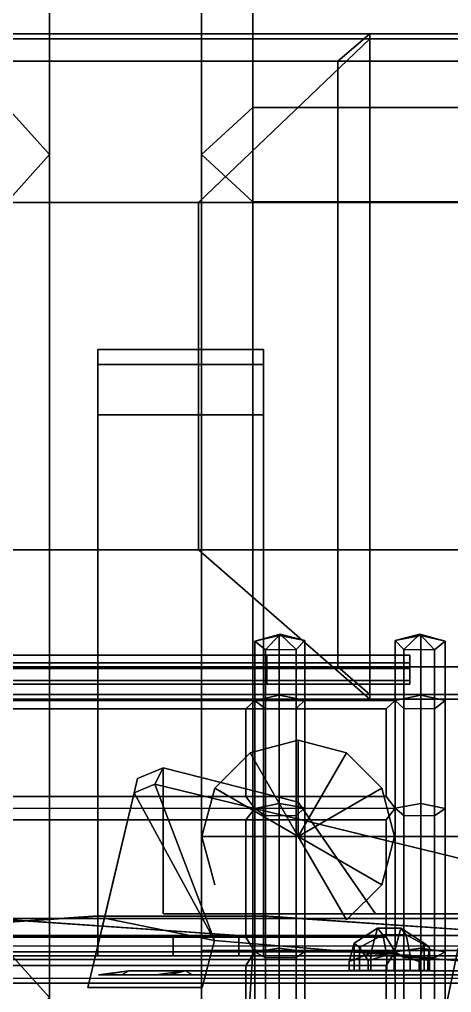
# Model space of a CAD drawing. Extents: x -252 to 252, y 0 to 101.
# Drawn here: x -92.33 to -82.72, y 37.58 to 59.2 of the extents above; entities that cross this region are included whole.
import ezdxf

# ---------------------------------------------------------------- set-up
doc = ezdxf.new("R2010")
doc.units = 0

msp = doc.modelspace()

# ---------------------------------------------------------------- linework, layer by layer
for points in [[(-91.667435, 93.664322, 218.68718), (-91.667191, -0.000022, 218.687424), (-185.538284, 0, 218.687424), (-185.538101, 93.664322, 218.68718)], [(-91.667435, 93.664322, 218.68718), (-91.667191, 75.979271, 200.323898), (-91.667191, 56.198593, 200.323898)], [(-91.667191, -0.000022, 218.687424), (-91.667435, 93.664322, 218.68718), (-91.667191, 56.198593, 200.323898), (-91.667191, 37.46571, 200.323898)], [(-88.283768, 56.198578, 200.323654), (-88.283646, 93.664322, 218.68718), (-88.283829, 0, 218.687424), (-88.283585, 38.513527, 200.323898)], [(5.587004, 93.664322, 218.68718), (5.587248, -0.000022, 218.687424), (-88.283829, 0, 218.687424), (-88.283646, 93.664322, 218.68718)], [(-88.283768, 74.931458, 200.323654), (-88.283646, 93.664322, 218.68718), (-88.283768, 56.198578, 200.323654)], [(-92.604202, 73.883644, 200.323898), (-92.604202, 57.246414, 200.323898), (-91.667191, 56.198593, 200.323898), (-91.667191, 75.979271, 200.323898)], [(-87.140762, 57.246414, 200.323654), (-87.140518, 73.883499, 200.323898), (-88.283768, 74.931458, 200.323654), (-88.283768, 56.198578, 200.323654)], [(-87.140762, 57.246254, 209.447189), (-87.140701, 73.883476, 209.446945), (-87.140518, 73.883484, 200.305344), (-87.140518, 57.246254, 200.305344)], [(-70.281143, 73.883476, 209.446945), (-87.140701, 73.883476, 209.446945), (-87.140762, 57.246254, 209.447189), (-70.281143, 57.246254, 209.447189)], [(-106.707718, 58.773182, -13.000648), (-106.707718, 58.880581, -14.060616), (-84.5439, 58.880581, -14.060616), (-84.5439, 58.773182, -13.000648)], [(-105.998093, 58.27108, -14.122406), (-85.253494, 58.27108, -14.122406), (-84.5439, 58.880581, -14.060616), (-106.707718, 58.880581, -14.060616)], [(-77.666245, 58.773182, 80.649223), (-77.666245, 58.880581, 81.70919), (-99.830032, 58.880581, 81.70919), (-99.830032, 58.773182, 80.649223)], [(-78.375839, 58.27108, 81.770981), (-99.120438, 58.27108, 81.770981), (-99.830032, 58.880581, 81.70919), (-77.666245, 58.880581, 81.70919)], [(-85.253494, 58.27108, -14.122406), (-85.253494, 44.811382, -15.486885), (-84.5439, 44.201881, -15.548676), (-84.5439, 58.880581, -14.060616)], [(-84.5439, 58.773182, -13.000648), (-84.5439, 58.880581, -14.060616), (-84.5439, 44.201881, -15.548676), (-84.5439, 44.094429, -14.488701)], [(-88.35173, 55.132881, -11.77829), (-102.899857, 55.132881, -11.77829), (-106.707718, 58.773182, -13.000648), (-84.5439, 58.773182, -13.000648)], [(-96.022202, 55.132881, 79.426865), (-81.474075, 55.132881, 79.426865), (-77.666245, 58.773182, 80.649223), (-99.830032, 58.773182, 80.649223)], [(-88.35173, 47.41534, -12.560654), (-88.35173, 55.132881, -11.77829), (-84.5439, 58.773182, -13.000648), (-84.5439, 44.094429, -14.488701)], [(-85.253494, 58.27108, -14.122406), (-105.998093, 58.27108, -14.122406), (-105.998093, 44.811382, -15.486885), (-85.253494, 44.811382, -15.486885)], [(-99.120438, 58.27108, 81.770981), (-78.375839, 58.27108, 81.770981), (-78.375839, 44.811382, 83.13546), (-99.120438, 44.811382, 83.13546)], [(-92.604202, 55.150764, 200.323898), (-91.667191, 56.198593, 200.323898), (-92.604202, 57.246414, 200.323898)], [(-87.140518, 55.150757, 200.323898), (-87.140762, 57.246414, 200.323654), (-88.283768, 56.198578, 200.323654)], [(-70.280899, 55.150764, 200.287033), (-70.280899, 57.246254, 200.305344), (-87.140762, 57.246414, 200.323654), (-87.140518, 55.150757, 200.323898)], [(-70.281143, 57.246254, 209.447189), (-87.140762, 57.246254, 209.447189), (-87.140518, 57.246254, 200.305344), (-70.280899, 57.246254, 200.305344)], [(-92.604202, 55.150764, 200.323898), (-92.604202, 38.513527, 200.323898), (-91.667191, 37.46571, 200.323898), (-91.667191, 56.198593, 200.323898)], [(-87.140518, 38.513527, 200.323898), (-87.140518, 55.150757, 200.323898), (-88.283768, 56.198578, 200.323654), (-88.283585, 38.513527, 200.323898)], [(-87.140518, 38.513527, 209.428391), (-87.140762, 55.150749, 209.428635), (-87.140518, 55.150764, 200.286789), (-87.140518, 38.513527, 200.286789)], [(-87.140762, 55.150749, 209.428635), (-70.280838, 55.150749, 209.428635), (-70.280899, 55.150764, 200.287033), (-87.140518, 55.150764, 200.286789)], [(-70.280838, 55.150749, 209.428635), (-87.140762, 55.150749, 209.428635), (-87.140518, 38.513527, 209.428391), (-70.280899, 38.513527, 209.428635)], [(-102.899857, 47.41534, -12.560654), (-102.899857, 55.132881, -11.77829), (-88.35173, 55.132881, -11.77829), (-88.35173, 47.41534, -12.560654)], [(-81.474075, 47.41534, 80.209229), (-81.474075, 55.132881, 79.426865), (-96.022202, 55.132881, 79.426865), (-96.022202, 47.41534, 80.209229)], [(-86.904037, 51.867481, 79.905518), (-90.592209, 51.867481, 79.905518), (-90.592209, 51.867481, 78.832619), (-86.904037, 51.867481, 78.832619)], [(-86.904037, 51.530479, 77.692696), (-86.904037, 51.867481, 78.832619), (-90.592209, 51.867481, 78.832619), (-90.592209, 51.530479, 77.692696)], [(-90.592209, 50.411282, 78.832619), (-90.592209, 51.530479, 77.692696), (-90.592209, 51.867481, 78.832619)], [(-90.592209, 51.867481, 79.905518), (-90.592209, 50.411282, 79.905518), (-90.592209, 50.411282, 78.832619), (-90.592209, 51.867481, 78.832619)], [(-86.904037, 51.867481, 78.832619), (-86.904037, 50.411282, 78.832619), (-86.904037, 50.411282, 79.905518), (-86.904037, 51.867481, 79.905518)], [(-86.904037, 51.867481, 78.832619), (-86.904037, 51.530479, 77.692696), (-86.904037, 50.411282, 78.832619)], [(-86.904037, 50.411282, 77.376419), (-86.904037, 51.530479, 77.692696), (-90.592209, 51.530479, 77.692696), (-90.592209, 50.411282, 77.376419)], [(-90.592209, 50.411282, 78.832619), (-90.592209, 50.411282, 77.376419), (-90.592209, 51.530479, 77.692696)], [(-86.904037, 51.530479, 77.692696), (-86.904037, 50.411282, 77.376419), (-86.904037, 50.411282, 78.832619)], [(-90.592209, 39.283405, 77.376419), (-86.904037, 39.266434, 77.376419), (-86.904037, 50.411282, 77.376419), (-90.592209, 50.411282, 77.376419)], [(-90.592209, 39.274918, 78.832619), (-90.592209, 39.283405, 77.376419), (-90.592209, 50.411282, 77.376419), (-90.592209, 50.411282, 78.832619)], [(-86.904037, 50.411282, 78.832619), (-86.904037, 39.274918, 78.832619), (-90.592209, 39.274918, 78.832619), (-90.592209, 50.411282, 78.832619)], [(-86.904037, 50.411282, 78.832619), (-86.904037, 50.411282, 77.376419), (-86.904037, 39.283405, 77.376419), (-86.904037, 39.274918, 78.832619)], [(-102.899857, 47.41534, -12.560654), (-88.35173, 47.41534, -12.560654), (-84.5439, 44.094429, -14.488701), (-106.707718, 44.094429, -14.488701)], [(-81.474075, 47.41534, 80.209229), (-96.022202, 47.41534, 80.209229), (-99.830032, 44.094429, 82.137276), (-77.666245, 44.094429, 82.137276)], [(-86.555161, 45.511562, 145.998474), (-86.535416, 45.542336, 146.64566), (-87.096817, 45.386047, 146.401001)], [(-87.096817, 45.386047, 146.401001), (-86.535416, 45.542336, 146.64566), (-86.8629, 45.193974, 147.01712)], [(-86.555161, 44.186665, 145.58551), (-86.555161, 45.511562, 145.998474), (-87.096817, 45.386047, 146.401001), (-87.096817, 44.064819, 145.989166)], [(-86.8629, 45.193974, 147.01712), (-86.535416, 45.542336, 146.64566), (-86.177109, 45.200798, 146.995239)], [(-85.986832, 45.39706, 146.365753), (-86.535416, 45.542336, 146.64566), (-86.555161, 45.511562, 145.998474)], [(-85.986832, 44.075504, 145.953827), (-85.986832, 45.39706, 146.365753), (-86.555161, 45.511562, 145.998474), (-86.555161, 44.186665, 145.58551)], [(-86.177109, 45.200798, 146.995239), (-86.535416, 45.542336, 146.64566), (-85.986832, 45.39706, 146.365753)], [(-83.787399, 45.200798, -65.28389), (-83.429337, 45.542336, -64.934311), (-83.977859, 45.39706, -64.654404)], [(-83.977859, 45.39706, -64.654404), (-83.429337, 45.542336, -64.934311), (-83.409348, 45.511562, -64.287125)], [(-83.977493, 44.066959, -64.270737), (-83.977859, 45.39706, -64.654404), (-83.409348, 45.511562, -64.287125), (-83.409348, 44.186665, -63.874161)], [(-83.101608, 45.193974, -65.305771), (-83.429337, 45.542336, -64.934311), (-83.787399, 45.200798, -65.28389)], [(-83.409348, 45.511562, -64.287125), (-83.429337, 45.542336, -64.934311), (-82.867661, 45.386047, -64.689667)], [(-82.867661, 45.386047, -64.689667), (-83.429337, 45.542336, -64.934311), (-83.101608, 45.193974, -65.305771)], [(-83.409348, 44.186665, -63.874161), (-83.409348, 45.511562, -64.287125), (-82.867661, 45.386047, -64.689667), (-82.867661, 44.064819, -64.277817)], [(-87.096817, 44.064819, 145.989166), (-87.096817, 45.386047, 146.401001), (-86.8629, 45.193974, 147.01712), (-86.8629, 43.878365, 146.606964)], [(-86.8629, 43.878365, 146.606964), (-86.8629, 45.193974, 147.01712), (-86.177109, 45.200798, 146.995239), (-86.177109, 43.884964, 146.585175)], [(-86.177109, 43.884964, 146.585175), (-86.177109, 45.200798, 146.995239), (-85.986832, 45.39706, 146.365753), (-85.986832, 44.075504, 145.953827)], [(-83.787399, 43.884964, -64.873825), (-83.787399, 45.200798, -65.28389), (-83.977859, 45.39706, -64.654404), (-83.977493, 44.066959, -64.270737)], [(-83.101608, 43.878365, -64.895615), (-83.101608, 45.193974, -65.305771), (-83.787399, 45.200798, -65.28389), (-83.787399, 43.884964, -64.873825)], [(-82.867661, 44.064819, -64.277817), (-82.867661, 45.386047, -64.689667), (-83.101608, 45.193974, -65.305771), (-83.101608, 43.878365, -64.895615)], [(-86.829666, 44.903149, 146.046722), (-86.829666, 45.071434, 146.407715), (-105.134537, 45.071434, 146.407715), (-105.134537, 44.903149, 146.046722)], [(-86.829666, 45.071434, 146.407715), (-86.829666, 44.78022, 146.679138), (-105.134537, 44.78022, 146.679138), (-105.134537, 45.071434, 146.407715)], [(-101.956161, 44.903149, -64.335373), (-101.956161, 45.071434, -64.696365), (-83.651291, 45.071434, -64.696365), (-83.651291, 44.903149, -64.335373)], [(-101.956161, 45.071434, -64.696365), (-101.956161, 44.78022, -64.967789), (-83.651291, 44.78022, -64.967789), (-83.651291, 45.071434, -64.696365)], [(-85.253494, 44.811382, -15.486885), (-105.998093, 44.811382, -15.486885), (-106.707718, 44.201881, -15.548676), (-84.5439, 44.201881, -15.548676)], [(-86.829666, 44.507927, 146.095337), (-86.829666, 44.903149, 146.046722), (-105.134537, 44.903149, 146.046722), (-105.134537, 44.507927, 146.095337)], [(-86.829666, 44.78022, 146.679138), (-86.829666, 44.43195, 146.486176), (-105.134537, 44.43195, 146.486176), (-105.134537, 44.78022, 146.679138)], [(-101.956161, 44.507927, -64.383987), (-101.956161, 44.903149, -64.335373), (-83.651291, 44.903149, -64.335373), (-83.651291, 44.507927, -64.383987)], [(-101.956161, 44.78022, -64.967789), (-101.956161, 44.43195, -64.774826), (-83.651291, 44.43195, -64.774826), (-83.651291, 44.78022, -64.967789)], [(-99.120438, 44.811382, 83.13546), (-78.375839, 44.811382, 83.13546), (-77.666245, 44.201881, 83.19725), (-99.830032, 44.201881, 83.19725)], [(-86.829666, 44.43195, 146.486176), (-86.829666, 44.507927, 146.095337), (-105.134537, 44.507927, 146.095337), (-105.134537, 44.43195, 146.486176)], [(-101.956161, 44.43195, -64.774826), (-101.956161, 44.507927, -64.383987), (-83.651291, 44.507927, -64.383987), (-83.651291, 44.43195, -64.774826)], [(-84.5439, 44.201881, -15.548676), (-106.707718, 44.201881, -15.548676), (-106.707718, 44.094429, -14.488701), (-84.5439, 44.094429, -14.488701)], [(-99.830032, 44.201881, 83.19725), (-77.666245, 44.201881, 83.19725), (-77.666245, 44.094429, 82.137276), (-99.830032, 44.094429, 82.137276)], [(-86.555161, 41.777771, 144.858826), (-86.555161, 44.186665, 145.58551), (-87.096817, 44.064819, 145.989166), (-87.096817, 41.668892, 145.266235)], [(-85.986832, 41.678429, 145.230377), (-85.986832, 44.075504, 145.953827), (-86.555161, 44.186665, 145.58551), (-86.555161, 41.777771, 144.858826)], [(-83.977493, 41.670464, -63.54892), (-83.977493, 44.066959, -64.270737), (-83.409348, 44.186665, -63.874161), (-83.409348, 41.777771, -63.147476)], [(-83.409348, 41.777771, -63.147476), (-83.409348, 44.186665, -63.874161), (-82.867661, 44.064819, -64.277817), (-82.867661, 41.668892, -63.554901)], [(-104.808304, 41.670464, 145.260254), (-104.808304, 44.066959, 145.982086), (-87.096817, 44.064819, 145.989166), (-87.096817, 41.668892, 145.266235)], [(-104.608444, 43.883629, 145.792084), (-87.29689, 43.883629, 145.792084), (-87.096817, 44.064819, 145.989166), (-104.808304, 44.066959, 145.982086)], [(-83.977493, 41.670464, -63.54892), (-83.977493, 44.066959, -64.270737), (-101.68898, 44.064819, -64.277817), (-101.68898, 41.668892, -63.554901)], [(-84.177383, 43.883629, -64.080734), (-101.488937, 43.883629, -64.080734), (-101.68898, 44.064819, -64.277817), (-83.977493, 44.066959, -64.270737)], [(-87.29689, 43.883629, 145.792084), (-87.29689, 41.928879, 145.202209), (-87.096817, 41.668892, 145.266235), (-87.096817, 44.064819, 145.989166)], [(-87.096817, 41.668892, 145.266235), (-87.096817, 44.064819, 145.989166), (-86.8629, 43.878365, 146.606964), (-86.8629, 41.502277, 145.889771)], [(-86.177109, 41.508186, 145.867645), (-86.177109, 43.884964, 146.585175), (-85.986832, 44.075504, 145.953827), (-85.986832, 41.678429, 145.230377)], [(-84.177383, 41.928879, -63.49086), (-84.177383, 43.883629, -64.080734), (-83.977493, 44.066959, -64.270737), (-83.977493, 41.670464, -63.54892)], [(-83.787399, 41.508186, -64.156311), (-83.787399, 43.884964, -64.873825), (-83.977493, 44.066959, -64.270737), (-83.977493, 41.670464, -63.54892)], [(-82.867661, 41.668892, -63.554901), (-82.867661, 44.064819, -64.277817), (-83.101608, 43.878365, -64.895615), (-83.101608, 41.502277, -64.178421)], [(-87.29689, 43.883629, 145.792084), (-104.608444, 43.883629, 145.792084), (-104.608444, 41.928879, 145.202209), (-87.29689, 41.928879, 145.202209)], [(-101.488937, 43.883629, -64.080734), (-84.177383, 43.883629, -64.080734), (-84.177383, 41.928879, -63.49086), (-101.488937, 41.928879, -63.49086)], [(-86.8629, 41.502277, 145.889771), (-86.8629, 43.878365, 146.606964), (-86.177109, 43.884964, 146.585175), (-86.177109, 41.508186, 145.867645)], [(-83.101608, 41.502277, -64.178421), (-83.101608, 43.878365, -64.895615), (-83.787399, 43.884964, -64.873825), (-83.787399, 41.508186, -64.156311)], [(-87.203384, 42.900009, -214.482864), (-86.131882, 43.187115, -214.482864), (-86.131882, 43.187115, -213.138931), (-87.203384, 42.900009, -213.138931)], [(-86.131882, 41.044117, -214.482864), (-86.131882, 43.187115, -214.482864), (-87.203384, 42.900009, -214.482864)], [(-87.203384, 42.900009, -213.138931), (-86.131882, 43.187115, -213.138931), (-86.131882, 41.044117, -213.138931)], [(-86.131882, 43.187115, -214.482864), (-85.060379, 42.900009, -214.482864), (-85.060379, 42.900009, -213.138931), (-86.131882, 43.187115, -213.138931)], [(-86.131882, 41.044117, -214.482864), (-85.060379, 42.900009, -214.482864), (-86.131882, 43.187115, -214.482864)], [(-86.131882, 43.187115, -213.138931), (-85.060379, 42.900009, -213.138931), (-86.131882, 41.044117, -213.138931)], [(-87.987778, 42.115616, -214.482864), (-87.203384, 42.900009, -214.482864), (-87.203384, 42.900009, -213.138931), (-87.987778, 42.115616, -213.138931)], [(-86.131882, 41.044117, -214.482864), (-87.203384, 42.900009, -214.482864), (-87.987778, 42.115616, -214.482864)], [(-87.987778, 42.115616, -213.138931), (-87.203384, 42.900009, -213.138931), (-86.131882, 41.044117, -213.138931)], [(-86.131882, 41.044117, -214.482864), (-84.275986, 42.115616, -214.482864), (-85.060379, 42.900009, -214.482864)], [(-85.060379, 42.900009, -213.138931), (-84.275986, 42.115616, -213.138931), (-86.131882, 41.044117, -213.138931)], [(-85.060379, 42.900009, -214.482864), (-84.275986, 42.115616, -214.482864), (-84.275986, 42.115616, -213.138931), (-85.060379, 42.900009, -213.138931)], [(-89.783524, 42.015305, -212.27092), (-89.710556, 42.330402, -212.27092), (-89.14061, 42.569729, -212.27092), (-89.323746, 42.205322, -212.27092)], [(-89.323746, 42.205322, -215.350876), (-89.14061, 42.569729, -215.350876), (-89.710556, 42.330402, -215.350876), (-89.783524, 42.015305, -215.350876)], [(-89.710556, 42.330402, -215.350876), (-89.14061, 42.569729, -214.482864), (-89.14061, 42.569729, -213.138931), (-89.710556, 42.330402, -212.27092)], [(-89.14061, 42.569729, -214.482864), (-89.710556, 42.330402, -215.350876), (-89.14061, 42.569729, -215.350876)], [(-89.14061, 42.569729, -212.27092), (-89.710556, 42.330402, -212.27092), (-89.14061, 42.569729, -213.138931)], [(-85.820297, 41.352989, -215.350876), (-86.131882, 41.803173, -215.350876), (-89.14061, 42.569729, -215.350876), (-89.323746, 42.205322, -215.350876)], [(-89.323746, 42.205322, -212.27092), (-89.14061, 42.569729, -212.27092), (-86.131882, 41.803173, -212.27092), (-85.820297, 41.352989, -212.27092)], [(-86.131882, 41.803173, -213.138931), (-89.14061, 42.569729, -213.138931), (-89.14061, 39.32473, -213.138931), (-84.414139, 39.32473, -213.138931)], [(-89.14061, 39.32473, -214.482864), (-89.14061, 39.32473, -213.138931), (-89.14061, 42.569729, -213.138931), (-89.14061, 42.569729, -214.482864)], [(-86.131882, 41.803173, -214.482864), (-89.14061, 42.569729, -214.482864), (-89.14061, 42.569729, -215.350876), (-86.131882, 41.803173, -215.350876)], [(-89.14061, 39.32473, -214.482864), (-89.14061, 42.569729, -214.482864), (-86.131882, 41.803173, -214.482864), (-84.414139, 39.32473, -214.482864)], [(-86.131882, 41.803173, -212.27092), (-89.14061, 42.569729, -212.27092), (-89.14061, 42.569729, -213.138931), (-86.131882, 41.803173, -213.138931)], [(-89.783524, 42.015305, -212.27092), (-89.783524, 42.015305, -215.350876), (-89.710556, 42.330402, -215.350876), (-89.710556, 42.330402, -212.27092)], [(-89.783524, 42.015305, -215.810898), (-89.323746, 42.205322, -215.810898), (-89.323746, 42.205322, -215.350876), (-89.783524, 42.015305, -215.350876)], [(-87.997574, 38.734051, -215.810898), (-89.323746, 42.205322, -215.810898), (-89.783524, 42.015305, -215.810898)], [(-89.783524, 42.015305, -212.27092), (-89.323746, 42.205322, -212.27092), (-89.323746, 42.205322, -211.810898), (-89.783524, 42.015305, -211.810898)], [(-89.783524, 42.015305, -211.810898), (-89.323746, 42.205322, -211.810898), (-87.997574, 38.734051, -211.810898)], [(-89.323746, 42.205322, -215.810898), (-85.820297, 41.352989, -215.350876), (-89.323746, 42.205322, -215.350876)], [(-81.298599, 38.175259, -215.810898), (-79.030319, 39.701637, -215.810898), (-89.323746, 42.205322, -215.810898), (-87.997574, 38.734051, -215.810898)], [(-85.820297, 41.352989, -215.350876), (-89.323746, 42.205322, -215.810898), (-79.030319, 39.701637, -215.810898), (-79.915024, 39.91769, -215.350876)], [(-89.323746, 42.205322, -212.27092), (-85.820297, 41.352989, -212.27092), (-89.323746, 42.205322, -211.810898)], [(-87.997574, 38.734051, -211.810898), (-89.323746, 42.205322, -211.810898), (-79.030319, 39.701637, -211.810898), (-81.298599, 38.175259, -211.810898)], [(-79.915024, 39.91769, -212.27092), (-79.030319, 39.701637, -211.810898), (-89.323746, 42.205322, -211.810898), (-85.820297, 41.352989, -212.27092)], [(-87.997574, 38.734051, -215.810898), (-89.783524, 42.015305, -215.810898), (-90.813034, 37.685635, -215.810898), (-88.27327, 37.685635, -215.810898)], [(-90.444656, 39.230999, -215.350876), (-90.813034, 37.685635, -215.810898), (-89.783524, 42.015305, -215.810898), (-89.783524, 42.015305, -215.350876)], [(-88.27327, 37.685635, -211.810898), (-90.813034, 37.685635, -211.810898), (-89.783524, 42.015305, -211.810898), (-87.997574, 38.734051, -211.810898)], [(-89.783524, 42.015305, -212.27092), (-89.783524, 42.015305, -211.810898), (-90.813034, 37.685635, -211.810898), (-90.444656, 39.230999, -212.27092)], [(-89.783524, 42.015305, -215.350876), (-89.783524, 42.015305, -212.27092), (-90.444656, 39.230999, -212.27092), (-90.444656, 39.230999, -215.350876)], [(-88.274857, 41.044117, -214.482864), (-87.987778, 42.115616, -214.482864), (-87.987778, 42.115616, -213.138931), (-88.274857, 41.044117, -213.138931)], [(-86.131882, 41.044117, -214.482864), (-87.987778, 42.115616, -214.482864), (-88.274857, 41.044117, -214.482864)], [(-88.274857, 41.044117, -213.138931), (-87.987778, 42.115616, -213.138931), (-86.131882, 41.044117, -213.138931)], [(-86.131882, 41.044117, -214.482864), (-83.988876, 41.044117, -214.482864), (-84.275986, 42.115616, -214.482864)], [(-84.275986, 42.115616, -213.138931), (-83.988876, 41.044117, -213.138931), (-86.131882, 41.044117, -213.138931)], [(-84.275986, 42.115616, -214.482864), (-83.988876, 41.044117, -214.482864), (-83.988876, 41.044117, -213.138931), (-84.275986, 42.115616, -213.138931)], [(-87.29689, 41.928879, 145.202209), (-104.608444, 41.928879, 145.202209), (-104.808304, 41.670464, 145.260254), (-87.096817, 41.668892, 145.266235)], [(-101.488937, 41.928879, -63.49086), (-84.177383, 41.928879, -63.49086), (-83.977493, 41.670464, -63.54892), (-101.68898, 41.668892, -63.554901)], [(-86.555161, 38.563435, 144.000702), (-86.555161, 41.777771, 144.858826), (-87.096817, 41.668892, 145.266235), (-87.096817, 38.477661, 144.413666)], [(-85.986832, 38.485165, 144.377472), (-85.986832, 41.678429, 145.230377), (-86.555161, 41.777771, 144.858826), (-86.555161, 38.563435, 144.000702)], [(-84.414139, 39.32473, -214.482864), (-86.131882, 41.803173, -214.482864), (-85.820297, 41.352989, -215.350876), (-84.414139, 39.32473, -215.350876)], [(-85.820297, 41.352989, -215.350876), (-86.131882, 41.803173, -214.482864), (-86.131882, 41.803173, -215.350876)], [(-84.414139, 39.32473, -212.27092), (-85.820297, 41.352989, -212.27092), (-86.131882, 41.803173, -213.138931), (-84.414139, 39.32473, -213.138931)], [(-86.131882, 41.803173, -212.27092), (-86.131882, 41.803173, -213.138931), (-85.820297, 41.352989, -212.27092)], [(-83.977493, 38.478916, -62.696259), (-83.977493, 41.670464, -63.54892), (-83.409348, 41.777771, -63.147476), (-83.409348, 38.563435, -62.289352)], [(-83.409348, 38.563435, -62.289352), (-83.409348, 41.777771, -63.147476), (-82.867661, 41.668892, -63.554901), (-82.867661, 38.477661, -62.702316)], [(-104.808304, 38.478916, 144.407593), (-104.808304, 41.670464, 145.260254), (-87.096817, 41.668892, 145.266235), (-87.096817, 38.477661, 144.413666)], [(-104.608444, 41.410278, 145.056), (-87.29689, 41.410278, 145.056), (-87.096817, 41.668892, 145.266235), (-104.808304, 41.670464, 145.260254)], [(-83.977493, 38.478916, -62.696259), (-83.977493, 41.670464, -63.54892), (-101.68898, 41.668892, -63.554901), (-101.68898, 38.477661, -62.702316)], [(-84.177383, 41.410278, -63.344666), (-101.488937, 41.410278, -63.344666), (-101.68898, 41.668892, -63.554901), (-83.977493, 41.670464, -63.54892)], [(-87.29689, 41.410278, 145.056), (-87.29689, 38.806667, 144.360443), (-87.096817, 38.477661, 144.413666), (-87.096817, 41.668892, 145.266235)], [(-87.096817, 38.477661, 144.413666), (-87.096817, 41.668892, 145.266235), (-86.8629, 41.502277, 145.889771), (-86.8629, 38.346397, 145.045441)], [(-86.177109, 38.351051, 145.023071), (-86.177109, 41.508186, 145.867645), (-85.986832, 41.678429, 145.230377), (-85.986832, 38.485165, 144.377472)], [(-84.177383, 38.806667, -62.649094), (-84.177383, 41.410278, -63.344666), (-83.977493, 41.670464, -63.54892), (-83.977493, 38.478916, -62.696259)], [(-83.787399, 38.351051, -63.311722), (-83.787399, 41.508186, -64.156311), (-83.977493, 41.670464, -63.54892), (-83.977493, 38.478916, -62.696259)], [(-82.867661, 38.477661, -62.702316), (-82.867661, 41.668892, -63.554901), (-83.101608, 41.502277, -64.178421), (-83.101608, 38.346397, -63.334106)], [(-87.29689, 41.410278, 145.056), (-104.608444, 41.410278, 145.056), (-104.608444, 38.806667, 144.360443), (-87.29689, 38.806667, 144.360443)], [(-101.488937, 41.410278, -63.344666), (-84.177383, 41.410278, -63.344666), (-84.177383, 38.806667, -62.649094), (-101.488937, 38.806667, -62.649094)], [(-86.8629, 38.346397, 145.045441), (-86.8629, 41.502277, 145.889771), (-86.177109, 41.508186, 145.867645), (-86.177109, 38.351051, 145.023071)], [(-84.414139, 39.32473, -215.350876), (-85.820297, 41.352989, -215.350876), (-79.915024, 39.91769, -215.350876), (-80.679794, 39.32473, -215.350876)], [(-80.679794, 39.32473, -212.27092), (-79.915024, 39.91769, -212.27092), (-85.820297, 41.352989, -212.27092), (-84.414139, 39.32473, -212.27092)], [(-83.101608, 38.346397, -63.334106), (-83.101608, 41.502277, -64.178421), (-83.787399, 41.508186, -64.156311), (-83.787399, 38.351051, -63.311722)], [(-87.987778, 39.972622, -214.482864), (-88.274857, 41.044117, -214.482864), (-88.274857, 41.044117, -213.138931), (-87.987778, 39.972622, -213.138931)], [(-86.131882, 41.044117, -214.482864), (-84.275986, 39.972622, -214.482864), (-83.988876, 41.044117, -214.482864)], [(-86.131882, 41.044117, -214.482864), (-85.060379, 39.188229, -214.482864), (-84.275986, 39.972622, -214.482864)], [(-83.988876, 41.044117, -213.138931), (-84.275986, 39.972622, -213.138931), (-86.131882, 41.044117, -213.138931)], [(-84.275986, 39.972622, -213.138931), (-85.060379, 39.188229, -213.138931), (-86.131882, 41.044117, -213.138931)], [(-83.988876, 41.044117, -214.482864), (-84.275986, 39.972622, -214.482864), (-84.275986, 39.972622, -213.138931), (-83.988876, 41.044117, -213.138931)], [(-83.988876, 41.044117, -214.482864), (-79.52092, 41.044117, -214.482864), (-79.52092, 41.044117, -213.138931), (-83.988876, 41.044117, -213.138931)], [(-84.275986, 39.972622, -214.482864), (-85.060379, 39.188229, -214.482864), (-85.060379, 39.188229, -213.138931), (-84.275986, 39.972622, -213.138931)], [(-80.087173, 38.609322, -24.129257), (-99.327896, 38.609322, -24.129257), (-99.334, 39.220249, -24.129257), (-80.087173, 39.220249, -24.129257)], [(-80.087173, 39.220249, -24.129257), (-99.334, 39.220249, -24.129257), (-99.334, 38.311169, -29.257111), (-80.087173, 38.311169, -29.257111)], [(-90.592209, 39.283405, 77.376419), (-96.918137, 38.84288, 82.613495), (-96.918137, 38.389881, 82.613495), (-90.592209, 38.389881, 77.376419)], [(-96.918137, 38.84288, 82.613495), (-90.592209, 39.283405, 77.376419), (-90.592209, 39.274918, 78.832619)], [(-95.45546, 38.84288, 84.088257), (-96.918137, 38.84288, 82.613495), (-90.592209, 39.274918, 78.832619), (-90.592209, 38.84288, 81.75267)], [(-93.781723, 39.283405, -9.727844), (-87.455795, 38.84288, -14.96492), (-87.455795, 38.389881, -14.96492), (-93.781723, 38.389881, -9.727844)], [(-87.455795, 38.84288, -14.96492), (-93.781723, 39.283405, -9.727844), (-93.781723, 39.274918, -11.184044)], [(-88.918503, 38.84288, -16.439682), (-87.455795, 38.84288, -14.96492), (-93.781723, 39.274918, -11.184044), (-93.781723, 38.84288, -14.104095)], [(-90.813034, 37.685635, -215.810898), (-90.444656, 39.230999, -215.350876), (-90.813034, 37.685635, -215.350876)], [(-87.997574, 38.734051, -212.27092), (-90.444656, 39.230999, -212.27092), (-90.813034, 37.685635, -212.27092), (-88.27327, 37.685635, -212.27092)], [(-88.27327, 37.685635, -215.350876), (-90.813034, 37.685635, -215.350876), (-90.444656, 39.230999, -215.350876), (-87.997574, 38.734051, -215.350876)], [(-90.813034, 37.685635, -212.27092), (-90.444656, 39.230999, -212.27092), (-90.813034, 37.685635, -211.810898)], [(-86.904037, 39.266434, 77.376419), (-90.592209, 39.283405, 77.376419), (-90.592209, 38.389881, 77.376419), (-86.904037, 38.389881, 77.376419)], [(-86.904037, 38.84288, 81.75267), (-90.592209, 38.84288, 81.75267), (-90.592209, 39.274918, 78.832619), (-86.904037, 39.274918, 78.832619)], [(-89.14061, 39.32473, -213.138931), (-89.14061, 39.32473, -214.482864), (-84.414139, 39.32473, -214.482864), (-84.414139, 39.32473, -213.138931)], [(-86.904037, 38.389881, 77.376419), (-80.57814, 38.389881, 82.613495), (-80.57814, 38.84288, 82.613495), (-86.904037, 39.283405, 77.376419)], [(-86.904037, 39.274918, 78.832619), (-86.904037, 39.283405, 77.376419), (-80.57814, 38.84288, 82.613495)], [(-86.904037, 38.84288, 81.75267), (-86.904037, 39.274918, 78.832619), (-80.57814, 38.84288, 82.613495), (-82.040848, 38.84288, 84.088257)], [(-84.414139, 39.32473, -214.482864), (-80.679794, 39.32473, -215.350876), (-80.679794, 39.32473, -212.27092), (-84.414139, 39.32473, -213.138931)], [(-80.679794, 39.32473, -212.27092), (-84.414139, 39.32473, -212.27092), (-84.414139, 39.32473, -213.138931)], [(-84.414139, 39.32473, -214.482864), (-84.414139, 39.32473, -215.350876), (-80.679794, 39.32473, -215.350876)], [(-84.520065, 38.453953, 92.543106), (-84.368759, 39.004841, 93.826378), (-84.88765, 38.676247, 93.887558), (-84.997879, 38.264187, 92.952858)], [(-84.368759, 39.004841, 93.826378), (-84.25444, 38.855774, 94.796127), (-84.773331, 38.573551, 94.857307), (-84.88765, 38.676247, 93.887558)], [(-84.001144, 38.453953, 92.481918), (-83.849869, 39.004841, 93.765198), (-84.368759, 39.004841, 93.826378), (-84.520065, 38.453953, 92.543106)], [(-84.25444, 38.855774, 94.796127), (-84.368759, 39.004841, 93.826378), (-83.849869, 39.004841, 93.765198), (-83.735519, 38.855774, 94.734962)], [(-84.001144, 38.453953, 92.481918), (-83.441177, 38.264187, 92.769318), (-83.330948, 38.676247, 93.704018), (-83.849869, 39.004841, 93.765198)], [(-83.216629, 38.573551, 94.673782), (-83.735519, 38.855774, 94.734962), (-83.849869, 39.004841, 93.765198), (-83.330948, 38.676247, 93.704018)], [(-87.29689, 38.806667, 144.360443), (-104.608444, 38.806667, 144.360443), (-104.808304, 38.478916, 144.407593), (-87.096817, 38.477661, 144.413666)], [(-101.488937, 38.806667, -62.649094), (-84.177383, 38.806667, -62.649094), (-83.977493, 38.478916, -62.696259), (-101.68898, 38.477661, -62.702316)], [(-95.45546, 38.389881, 84.088257), (-95.45546, 38.84288, 84.088257), (-90.592209, 38.84288, 81.75267), (-90.592209, 38.389881, 81.75267)], [(-88.918503, 38.389881, -16.439682), (-88.918503, 38.84288, -16.439682), (-93.781723, 38.84288, -14.104095), (-93.781723, 38.389881, -14.104095)], [(-86.904037, 38.84288, 81.75267), (-86.904037, 38.389881, 81.75267), (-90.592209, 38.389881, 81.75267), (-90.592209, 38.84288, 81.75267)], [(-88.918503, 38.84288, -16.439682), (-88.918503, 38.389881, -16.439682), (-87.455795, 38.389881, -14.96492), (-87.455795, 38.84288, -14.96492)], [(-87.997574, 38.734051, -215.810898), (-88.27327, 37.685635, -215.810898), (-88.27327, 37.685635, -215.350876), (-87.997574, 38.734051, -215.350876)], [(-87.997574, 38.734051, -212.27092), (-88.27327, 37.685635, -212.27092), (-88.27327, 37.685635, -211.810898), (-87.997574, 38.734051, -211.810898)], [(-81.298599, 38.175259, -215.810898), (-87.997574, 38.734051, -215.810898), (-87.997574, 38.734051, -215.350876), (-81.298599, 38.175259, -215.350876)], [(-81.298599, 38.175259, -212.27092), (-87.997574, 38.734051, -212.27092), (-87.997574, 38.734051, -211.810898), (-81.298599, 38.175259, -211.810898)], [(-86.904037, 38.389881, 81.75267), (-86.904037, 38.84288, 81.75267), (-82.040848, 38.84288, 84.088257), (-82.040848, 38.389881, 84.088257)], [(-84.161148, 38.407269, 95.587311), (-84.578079, 38.28529, 95.5298), (-84.773331, 38.573551, 94.857307), (-84.25444, 38.855774, 94.796127)], [(-84.25444, 38.855774, 94.796127), (-83.735519, 38.855774, 94.734962), (-83.642258, 38.407269, 95.526138), (-84.161148, 38.407269, 95.587311)], [(-83.735519, 38.855774, 94.734962), (-83.216629, 38.573551, 94.673782), (-83.250107, 38.28529, 95.373245), (-83.642258, 38.407269, 95.526138)], [(-91.667191, 37.46571, 200.323898), (-92.604202, 38.513527, 200.323898), (-92.604202, 36.417885, 200.323898)], [(-88.283585, 38.513527, 200.323898), (-88.283829, 0, 218.687424), (-88.283768, 19.780657, 200.323654)], [(-88.283768, 19.780657, 200.323654), (-70.28096, 19.780655, 200.305344), (-70.280899, 38.513527, 200.287033), (-87.140518, 38.513527, 200.323898)], [(-88.283768, 19.780657, 200.323654), (-87.140518, 38.513527, 200.323898), (-88.283585, 38.513527, 200.323898)], [(-70.280899, 38.513527, 209.428635), (-87.140518, 38.513527, 209.428391), (-87.140518, 38.513527, 200.286789), (-70.280899, 38.513527, 200.287033)], [(-86.555161, 34.930779, 143.248627), (-86.555161, 38.563435, 144.000702), (-87.096817, 38.477661, 144.413666), (-87.096817, 34.883888, 143.667786)], [(-85.986832, 34.887981, 143.630981), (-85.986832, 38.485165, 144.377472), (-86.555161, 38.563435, 144.000702), (-86.555161, 34.930779, 143.248627)], [(-84.88765, 38.064747, 93.887558), (-84.997879, 38.064747, 92.952858), (-84.997879, 38.264187, 92.952858), (-84.88765, 38.676247, 93.887558)], [(-84.773331, 38.064747, 94.857307), (-84.88765, 38.064747, 93.887558), (-84.88765, 38.676247, 93.887558), (-84.773331, 38.573551, 94.857307)], [(-84.773331, 38.573551, 94.857307), (-84.578079, 38.28529, 95.5298), (-84.578079, 38.064747, 95.5298), (-84.773331, 38.064747, 94.857307)], [(-83.977493, 34.884579, -61.950287), (-83.977493, 38.478916, -62.696259), (-83.409348, 38.563435, -62.289352), (-83.409348, 34.930779, -61.537277)], [(-83.441177, 38.064747, 92.769318), (-83.330948, 38.064747, 93.704018), (-83.330948, 38.676247, 93.704018), (-83.441177, 38.264187, 92.769318)], [(-83.409348, 34.930779, -61.537277), (-83.409348, 38.563435, -62.289352), (-82.867661, 38.477661, -62.702316), (-82.867661, 34.883888, -61.956436)], [(-83.330948, 38.064747, 93.704018), (-83.216629, 38.064747, 94.673782), (-83.216629, 38.573551, 94.673782), (-83.330948, 38.676247, 93.704018)], [(-83.330673, 34.930779, -136.32341), (-82.578598, 38.563435, -136.32341), (-82.165634, 38.477661, -135.781723), (-82.911514, 34.883888, -135.781723)], [(-82.917679, 34.884579, -136.891556), (-82.171707, 38.478916, -136.891556), (-82.578598, 38.563435, -136.32341), (-83.330673, 34.930779, -136.32341)], [(-83.330673, 34.930779, -155.144714), (-82.578598, 38.563435, -155.144714), (-82.165634, 38.477661, -154.603043), (-82.911514, 34.883888, -154.603043)], [(-82.948318, 34.887981, -155.713028), (-82.201828, 38.485165, -155.713028), (-82.578598, 38.563435, -155.144714), (-83.330673, 34.930779, -155.144714)], [(-83.216629, 38.064747, 94.673782), (-83.250107, 38.064747, 95.373245), (-83.250107, 38.28529, 95.373245), (-83.216629, 38.573551, 94.673782)], [(-104.808304, 34.884579, 143.661621), (-104.808304, 38.478916, 144.407593), (-87.096817, 38.477661, 144.413666), (-87.096817, 34.883888, 143.667786)], [(-104.608444, 38.174507, 144.211426), (-87.29689, 38.174507, 144.211426), (-87.096817, 38.477661, 144.413666), (-104.808304, 38.478916, 144.407593)], [(-83.977493, 34.884579, -61.950287), (-83.977493, 38.478916, -62.696259), (-101.68898, 38.477661, -62.702316), (-101.68898, 34.883888, -61.956436)], [(-84.177383, 38.174507, -62.500092), (-101.488937, 38.174507, -62.500092), (-101.68898, 38.477661, -62.702316), (-83.977493, 38.478916, -62.696259)], [(-80.087173, 37.897476, -29.257111), (-80.087173, 38.311169, -29.257111), (-99.334, 38.311169, -29.257111), (-99.334, 37.897476, -29.257111)], [(-87.29689, 38.174507, 144.211426), (-87.29689, 35.242477, 143.602905), (-87.096817, 34.883888, 143.667786), (-87.096817, 38.477661, 144.413666)], [(-87.096817, 34.883888, 143.667786), (-87.096817, 38.477661, 144.413666), (-86.8629, 38.346397, 145.045441), (-86.8629, 34.812115, 144.30899)], [(-86.8629, 34.812115, 144.30899), (-86.8629, 38.346397, 145.045441), (-86.177109, 38.351051, 145.023071), (-86.177109, 34.814659, 144.286377)], [(-86.177109, 34.814659, 144.286377), (-86.177109, 38.351051, 145.023071), (-85.986832, 38.485165, 144.377472), (-85.986832, 34.887981, 143.630981)], [(-84.520065, 38.453953, 92.543106), (-84.997879, 38.264187, 92.952858), (-84.997879, 38.064747, 92.952858), (-84.520065, 38.064747, 92.543106)], [(-84.161148, 38.407269, 95.587311), (-84.161148, 38.064747, 95.587311), (-84.578079, 38.064747, 95.5298), (-84.578079, 38.28529, 95.5298)], [(-84.001144, 38.453953, 92.481918), (-84.520065, 38.453953, 92.543106), (-84.520065, 38.064747, 92.543106), (-84.001144, 38.064747, 92.481918)], [(-84.177383, 35.242477, -61.891571), (-84.177383, 38.174507, -62.500092), (-83.977493, 38.478916, -62.696259), (-83.977493, 34.884579, -61.950287)], [(-83.642258, 38.064747, 95.526138), (-84.161148, 38.064747, 95.587311), (-84.161148, 38.407269, 95.587311), (-83.642258, 38.407269, 95.526138)], [(-84.001144, 38.064747, 92.481918), (-83.441177, 38.064747, 92.769318), (-83.441177, 38.264187, 92.769318), (-84.001144, 38.453953, 92.481918)], [(-83.787399, 34.814659, -62.575027), (-83.787399, 38.351051, -63.311722), (-83.977493, 38.478916, -62.696259), (-83.977493, 34.884579, -61.950287)], [(-83.101608, 34.812115, -62.597641), (-83.101608, 38.346397, -63.334106), (-83.787399, 38.351051, -63.311722), (-83.787399, 34.814659, -62.575027)], [(-83.642258, 38.064747, 95.526138), (-83.642258, 38.407269, 95.526138), (-83.250107, 38.28529, 95.373245), (-83.250107, 38.064747, 95.373245)], [(-82.867661, 34.883888, -61.956436), (-82.867661, 38.477661, -62.702316), (-83.101608, 38.346397, -63.334106), (-83.101608, 34.812115, -62.597641)], [(-82.976395, 35.242477, -137.091446), (-82.367874, 38.174507, -137.091446), (-82.171707, 38.478916, -136.891556), (-82.917679, 34.884579, -136.891556)], [(-82.367874, 38.174507, -154.403), (-82.976395, 35.242477, -154.403), (-82.911514, 34.883888, -154.603043), (-82.165634, 38.477661, -154.603043)], [(-82.292923, 34.814659, -155.522766), (-81.556229, 38.351051, -155.522766), (-82.201828, 38.485165, -155.713028), (-82.948318, 34.887981, -155.713028)], [(-82.917679, 34.884579, -136.891556), (-82.171707, 38.478916, -136.891556), (-82.165634, 38.477661, -154.603043), (-82.911514, 34.883888, -154.603043)], [(-82.292923, 34.814659, -136.701447), (-81.556229, 38.351051, -136.701447), (-82.171707, 38.478916, -136.891556), (-82.917679, 34.884579, -136.891556)], [(-82.911514, 34.883888, -135.781723), (-82.165634, 38.477661, -135.781723), (-81.533859, 38.346397, -136.015671), (-82.270309, 34.812115, -136.015671)], [(-82.911514, 34.883888, -154.603043), (-82.165634, 38.477661, -154.603043), (-81.533859, 38.346397, -154.83699), (-82.270309, 34.812115, -154.83699)], [(-87.29689, 38.174507, 144.211426), (-104.608444, 38.174507, 144.211426), (-104.608444, 35.242477, 143.602905), (-87.29689, 35.242477, 143.602905)], [(-101.488937, 38.174507, -62.500092), (-84.177383, 38.174507, -62.500092), (-84.177383, 35.242477, -61.891571), (-101.488937, 35.242477, -61.891571)], [(-82.367874, 38.174507, -154.403), (-82.367874, 38.174507, -137.091446), (-82.976395, 35.242477, -137.091446), (-82.976395, 35.242477, -154.403)], [(-88.63765, 38.057476, 90.340538), (-89.903244, 38.057476, 95.580185), (-90.573441, 37.969513, 95.418304), (-89.307846, 37.969513, 90.17865)], [(-89.903244, 38.057476, 95.580185), (-90.48494, 37.969513, 95.911964), (-90.573441, 37.969513, 95.418304)], [(-89.903244, 38.057476, 95.580185), (-90.055679, 37.969513, 96.211273), (-90.48494, 37.969513, 95.911964)], [(-89.903244, 38.057476, 95.580185), (-82.022995, 38.057476, 97.483627), (-82.17543, 37.969505, 98.114716), (-90.055679, 37.969513, 96.211273)], [(-88.63765, 38.057476, 90.340538), (-80.75737, 38.057476, 92.24398), (-82.022995, 38.057476, 97.483627), (-89.903244, 38.057476, 95.580185)], [(-88.63765, 38.057476, 90.340538), (-89.307846, 37.969513, 90.17865), (-89.003738, 37.969513, 89.779808)], [(-88.63765, 38.057476, 90.340538), (-89.003738, 37.969513, 89.779808), (-88.485214, 37.969513, 89.70945)], [(-88.485214, 37.969513, 89.70945), (-80.604935, 37.969513, 91.612877), (-80.75737, 38.057476, 92.24398), (-88.63765, 38.057476, 90.340538)], [(-113.229568, 37.783615, -178.263412), (-153.692917, 37.783615, -218.726791), (-69.308182, 37.783615, -218.726791), (-69.308182, 37.783615, -178.263412)], [(-69.308182, 37.783615, -218.726791), (-153.692917, 37.783615, -218.726791), (-153.690201, 33.95929, -218.724045), (-69.308243, 33.95929, -218.715683)], [(-40.175568, 37.783615, 63.716614), (-40.175568, 37.783615, 104.179993), (-152.079849, 37.783615, 104.179993), (-152.079849, 37.783615, 63.716614)], [(-152.079849, 37.783615, 104.179993), (-40.175568, 37.783615, 104.179993), (-40.175491, 33.95929, 104.179993), (-152.079788, 33.95929, 104.168884)], [(-40.175568, 37.783615, 63.716614), (-152.079849, 37.783615, 63.716614), (-152.079788, 33.95929, 63.727722), (-40.175491, 33.95929, 63.73877)], [(-40.175461, 37.783615, -40.155052), (-152.079758, 37.783615, -40.155052), (-152.079819, 33.95929, -40.155052), (-40.175522, 33.95929, -40.143944)], [(-152.079758, 37.783615, 0.308327), (-40.175461, 37.783615, 0.308327), (-40.175522, 33.95929, 0.297218), (-152.079819, 33.95929, 0.286171)], [(-152.079758, 37.783615, 0.308327), (-152.079758, 37.783615, -40.155052), (-40.175461, 37.783615, -40.155052), (-40.175461, 37.783615, 0.308327)], [(-69.308182, 37.783615, -178.263412), (-69.308243, 33.95929, -178.274521), (-113.24498, 33.95929, -178.278854), (-113.229568, 37.783615, -178.263412)], [(-88.27327, 37.685635, -215.810898), (-90.813034, 37.685635, -215.810898), (-90.813034, 37.685635, -215.350876), (-88.27327, 37.685635, -215.350876)], [(-88.27327, 37.685635, -212.27092), (-90.813034, 37.685635, -212.27092), (-90.813034, 37.685635, -211.810898), (-88.27327, 37.685635, -211.810898)]]:
    msp.add_3dface(points)

doc.saveas('drawing.dxf')
